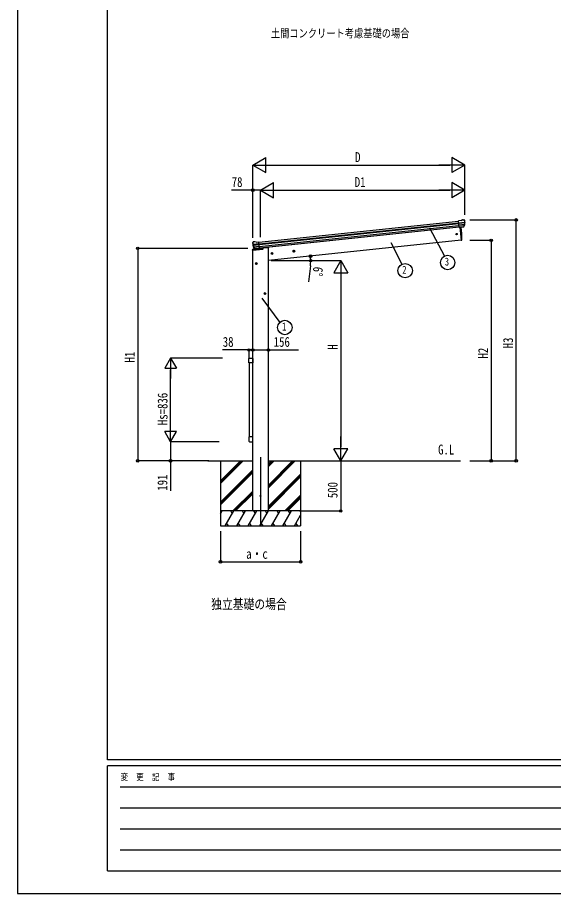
# Model space of a CAD drawing. Units: millimetres, scale not verified. Extents: x -12615 to 12615, y -8910 to 8910.
# Drawn here: x -12615 to -7258, y -8910 to -163 of the extents above; entities that cross this region are included whole.
import ezdxf
from ezdxf.enums import TextEntityAlignment as Align

# ---------------------------------------------------------------- set-up
doc = ezdxf.new("R2010")
doc.units = ezdxf.units.MM
doc.header["$LTSCALE"] = 40
for name, color, linetype in [('0-2_USER1', 3, 'Continuous'), ('0-3_YKK_12', 2, 'Continuous'), ('0-4_YKK_13', 4, 'Continuous'), ('0-5_YKK_A1', 4, 'Continuous'), ('0-6_YKK_D', 6, 'Continuous'), ('0-7_YKK_ZWAK', 7, 'Continuous')]:
    doc.layers.add(name, color=color, linetype=linetype)
doc.styles.add('ＭＳ ゴシック', font='')
doc.styles.get('ＭＳ ゴシック').set_extended_font_data('MS Gothic')

msp = doc.modelspace()

# ---------------------------------------------------------------- linework, layer by layer
at = {"layer": '0-3_YKK_12'}
msp.add_line((-10185.39, -4552.19), (-10185.39, -5245.51), dxfattribs=at)
at = {"layer": '0-4_YKK_13'}
for p, q in [((-8154.27, -2182.09), (-8154.27, -2182.09)), ((-8150.6, -2183.18), (-8150.61, -2183.18)), ((-8150.6, -2183.18), (-8146.28, -2186.68)), ((-8146.28, -2186.68), (-8145.42, -2187.37)), ((-8180.59, -2190.89), (-8207.11, -2193.68)), ((-8200.32, -2258.23), (-8207.11, -2193.68)), ((-8204.95, -2214.21), (-8145.21, -2207.93)), ((-8144.73, -2213.8), (-8204.34, -2220.06)), ((-8145.57, -2230.55), (-8202.6, -2236.55)), ((-8146.96, -2235.21), (-8202.13, -2241.01)), ((-8156.97, -2253.45), (-8200.35, -2258.01)), ((-8200.32, -2258.23), (-8190.38, -2257.19)), ((-8193.76, -2257.54), (-8180.05, -2387.91)), ((-8190.38, -2257.19), (-8190.11, -2257.25)), ((-8190.11, -2257.25), (-8164.78, -2254.59)), ((-8164.78, -2254.59), (-8164.52, -2254.47)), ((-8164.52, -2254.47), (-8156.83, -2253.66)), ((-8155.52, -2251.79), (-8146.07, -2233.49)), ((-8154.47, -2252.22), (-8144.35, -2233.96)), ((-8144.04, -2191.07), (-8144.35, -2189.22)), ((-10265.43, -2414.04), (-10265.51, -2412.17)), ((-10264.15, -2409.27), (-10264.84, -2410.13)), ((-10260.65, -2404.95), (-10264.15, -2409.27)), ((-10201.04, -2424.01), (-10260.78, -2430.28)), ((-10260.65, -2404.95), (-10260.65, -2404.95)), ((-10260.02, -2436.12), (-10200.42, -2429.86)), ((-10257.29, -2403.13), (-10257.28, -2403.13)), ((-10255.72, -2452.34), (-10198.69, -2446.34)), ((-10229.72, -2406.26), (-10203.19, -2403.48)), ((-10196.41, -2468.03), (-10203.19, -2403.48)), ((-8180.05, -2387.91), (-8178, -2387.63)), ((-10265.57, -2485.95), (-10264.33, -2476.53)), ((-10264.56, -2485.84), (-10265.57, -2485.95)), ((-10264.56, -2485.84), (-10163.05, -2475.17)), ((-10263.35, -2476.59), (-10264.56, -2485.84)), ((-10264.56, -2485.84), (-10263.35, -2476.59)), ((-10262.83, -2476.61), (-10264.03, -2485.79)), ((-10263.35, -2476.59), (-10263.44, -2475.67)), ((-10263.44, -2475.67), (-10263.35, -2476.59)), ((-10158.57, -2465.58), (-10263.35, -2476.59)), ((-10263.35, -2476.59), (-10158.57, -2465.58)), ((-10158.57, -2465.65), (-10262.83, -2476.61)), ((-10261.9, -2477.01), (-10261.95, -2476.52)), ((-10158.57, -2466.15), (-10261.9, -2477.01)), ((-10242.51, -2471.68), (-10256.21, -2455.93)), ((-10241.57, -2471.04), (-10254.62, -2455.11)), ((-10253.39, -2456.61), (-10198.22, -2450.81)), ((-10232.21, -2471.79), (-10239.9, -2472.6)), ((-10239.81, -2472.36), (-10196.43, -2467.8)), ((-10231.94, -2471.86), (-10232.21, -2471.79)), ((-10206.61, -2469.19), (-10231.94, -2471.86)), ((-10206.35, -2469.07), (-10206.61, -2469.19)), ((-10196.41, -2468.03), (-10206.35, -2469.07)), ((-10193.57, -2468.32), (-10193.57, -2469.83)), ((-10158.57, -2470.2), (-10158.57, -2465.58)), ((-10301.9, -3612.19), (-10301.9, -3568.49)), ((-10296.4, -3562.99), (-10267.4, -3562.99)), ((-10261.9, -3568.49), (-10261.9, -3612.19)), ((-10261.9, -3612.19), (-10301.9, -3612.19)), ((-10301.9, -4350.79), (-10301.9, -4394.49)), ((-10261.9, -4350.79), (-10301.9, -4350.79)), ((-10261.9, -4394.49), (-10261.9, -4350.79)), ((-10296.4, -4399.99), (-10267.4, -4399.99))]:
    msp.add_line(p, q, dxfattribs=at)
for points in [[(-8180.59, -2190.89), (-8168.99, -2183.92), (-8168.99, -2183.92)], [(-8167.76, -2183.51), (-8167.76, -2183.51), (-8154.27, -2182.09)], [(-10243.8, -2401.71), (-10243.8, -2401.71), (-10257.28, -2403.13)], [(-10229.72, -2406.26), (-10242.51, -2401.86), (-10242.51, -2401.86)], [(-10263.44, -2475.67), (-10158.57, -2464.65), (-10158.57, -2465.58)]]:
    msp.add_lwpolyline(points, dxfattribs=at)
for centre, radius in [((-8226.85, -2325.37), 6.5), ((-10185.14, -4940.43), 5)]:
    msp.add_circle(centre, radius, dxfattribs=at)
for centre, radius, start, end in [((-8167.44, -2186.49), 3, 96.02369, 120.97631), ((-8153.75, -2187.07), 5, 51.04426, 95.95574), ((-9074.66, -2347.71), 900, 357.63919, 5.84085), ((-8157.09, -2250.77), 2.99, 285.2717, 331.00739), ((-8337.59, -2212.72), 192.44, 1.4271, 6.57578), ((-8148.74, -2232.11), 3, 332.69111, 354.20009), ((-8344.93, -2212.19), 200.2, 354.20009, 359.53883), ((-8099.94, -2205.82), 45.32, 182.67122, 185.64518), ((-8144.55, -2215.14), 1.35, 95.1605, 97.91927), ((-8141.94, -2213.58), 2.74, 179.02151, 184.43412), ((-8146.97, -2232.51), 3, 331, 354.13916), ((-8344.93, -2212.19), 202, 354.13916, 6), ((-10064.54, -2392.92), 202, 186, 197.86084), ((-10071.6, -2394.97), 192.44, 185.42422, 190.5729), ((-10305.5, -2437.63), 45.32, 6.35482, 9.32878), ((-10256.76, -2408.1), 5, 96.04426, 140.95574), ((-10262.8, -2436.49), 2.74, 7.56588, 12.97849), ((-10259.93, -2437.47), 1.35, 94.08073, 96.8395), ((-10064.54, -2392.92), 200.2, 192.46117, 197.79991), ((-10243.49, -2404.69), 3, 71.02369, 95.97631), ((-8178.42, -2384.66), 3, 278, 357.63919), ((-10263.34, -2476.66), 1, 96, 172.5), ((-10264.06, -2480.19), 3.66, 78.7113, 94.17753), ((-10264.06, -2480.19), 3.66, 78.7113, 94.17753), ((-10253.95, -2453.96), 3, 197.86084, 221), ((-10252.3, -2453.21), 3, 197.79991, 219.30889), ((-10240.26, -2469.72), 2.99, 220.99261, 266.7283), ((-10163.57, -2470.2), 5, 276, 0), ((-10296.4, -3568.49), 5.5, 90, 180), ((-10267.4, -3568.49), 5.5, 0, 90), ((-10296.4, -4394.49), 5.5, 180, 270), ((-10267.4, -4394.49), 5.5, 270, 0)]:
    msp.add_arc(centre, radius, start, end, dxfattribs=at)
for centre, major_axis, ratio, start_param, end_param in [((-8146.3, -2190.68), (-0.87, 5.91), 0.020485, 0.671432, 1.5691306), ((-8151.69, -2186.16), (5.88, -1.31), 0.24881, 0.460585, 0.4641038), ((-8157.28, -2250.47), (-0.11, 3), 0.642905, 3.2459383, 4.203928), ((-8157.15, -2250.67), (1.66, -2.51), 0.997631, 5.8041905, 5.8929484), ((-8157.22, -2250.56), (3.53, -2.11), 0.650902, 5.2561448, 5.3289554), ((-8154.85, -2250.21), (1.08, 3.13), 0.040856, 2.1135035, 2.1416249), ((-8147.31, -2189.71), (-2.34, 1.9), 0.995767, 3.9859716, 4.712389), ((-8342.62, -2234.13), (-20.92, 199.05), 0.994373, 4.7113789, 4.7277536), ((-10262.51, -2412.02), (1.9, 2.34), 0.995767, 1.5707963, 2.2972137), ((-10258.96, -2407.64), (-5.48, -2.51), 0.24881, 5.8190815, 5.8226003), ((-10263.3, -2413.18), (-0.38, 5.97), 0.020485, 4.7140547, 5.6117533), ((-10062.23, -2414.87), (-20.92, 199.05), 0.994373, 1.5554317, 1.5718064), ((-10242.56, -2469.64), (-1.71, 2.84), 0.040856, 4.1415604, 4.1696818), ((-10240.12, -2469.38), (-0.51, 2.96), 0.642905, 2.0792573, 3.037247), ((-10240.16, -2469.49), (-3.02, -2.79), 0.650902, 0.9542299, 1.0270405), ((-10240.21, -2469.61), (-1.1, -2.8), 0.997631, 0.3902369, 0.4789948)]:
    msp.add_ellipse(centre, major_axis=major_axis, ratio=ratio, start_param=start_param, end_param=end_param, dxfattribs=at)
at = {"layer": '0-5_YKK_A1'}
for p, q in [((-10202.99, -2405.47), (-8206.9, -2195.67)), ((-10201, -2424.36), (-8204.91, -2214.56)), ((-10200.57, -2428.54), (-8204.47, -2218.74)), ((-10198.47, -2448.4), (-8202.39, -2238.6)), ((-8200.63, -2255.34), (-10196.71, -2465.14)), ((-8200.52, -2256.33), (-10125.81, -2458.69)), ((-8193.76, -2257.54), (-8180.05, -2387.91)), ((-8180.05, -2387.91), (-10107.39, -2590.49)), ((-10262.89, -5090.49), (-10262.89, -2485.67)), ((-10125.81, -2458.69), (-10125.2, -2464.49)), ((-10107.39, -5090.49), (-10107.39, -2464.49)), ((-10061.23, -2518.27), (-10081.12, -2520.36)), ((-10071.96, -2511.85), (-10078.03, -2516.26)), ((-10078.03, -2516.26), (-10077.25, -2523.72)), ((-10077.25, -2523.72), (-10070.39, -2526.78)), ((-10070.13, -2529.26), (-10072.22, -2509.37)), ((-10065.11, -2514.9), (-10071.96, -2511.85)), ((-9842.44, -2495.27), (-9862.33, -2497.36)), ((-9853.17, -2488.85), (-9859.24, -2493.26)), ((-9859.24, -2493.26), (-9858.46, -2500.73)), ((-9858.46, -2500.73), (-9851.6, -2503.78)), ((-9851.34, -2506.26), (-9853.43, -2486.37)), ((-9846.31, -2491.9), (-9853.17, -2488.85)), ((-10218.39, -2620.04), (-10238.39, -2620.04)), ((-10228.39, -2612.53), (-10234.89, -2616.28)), ((-10234.89, -2616.28), (-10234.89, -2623.79)), ((-10234.89, -2623.79), (-10228.39, -2627.54)), ((-10228.39, -2630.04), (-10228.39, -2610.04)), ((-10221.89, -2616.28), (-10228.39, -2612.53)), ((-10131.39, -2920.04), (-10151.39, -2920.04)), ((-10141.39, -2912.53), (-10147.89, -2916.28)), ((-10147.89, -2916.28), (-10147.89, -2923.79)), ((-10147.89, -2923.79), (-10141.39, -2927.54)), ((-10141.39, -2930.04), (-10141.39, -2910.04)), ((-10134.89, -2916.28), (-10141.39, -2912.53)), ((-10300.9, -3612.19), (-10300.9, -4350.91)), ((-10262.89, -4350.79), (-10262.89, -3612.19)), ((-10714.03, -4590.49), (-10262.89, -4590.49)), ((-10585.39, -4817.12), (-10358.76, -4590.49)), ((-10585.39, -4802.97), (-10372.9, -4590.49)), ((-10585.39, -4788.83), (-10387.05, -4590.49)), ((-10585.39, -4590.55), (-10585.39, -5240.49)), ((-10107.39, -4590.49), (-8188.45, -4590.49)), ((-10107.39, -4859.62), (-9838.26, -4590.49)), ((-10107.39, -4845.47), (-9852.4, -4590.49)), ((-10107.39, -4831.33), (-9866.55, -4590.49)), ((-10107.39, -4647.43), (-10050.45, -4590.49)), ((-10107.39, -4633.28), (-10064.6, -4590.49)), ((-10107.39, -4619.14), (-10078.74, -4590.49)), ((-9785.39, -4590.55), (-9785.39, -5240.49)), ((-10585.39, -5000.96), (-10263.39, -4678.97)), ((-10585.39, -5015.1), (-10263.39, -4693.11)), ((-10585.39, -5029.25), (-10263.39, -4707.25)), ((-10107.39, -5043.46), (-9785.39, -4721.47)), ((-10107.39, -5057.6), (-9785.39, -4735.61)), ((-10107.39, -5071.75), (-9785.39, -4749.75)), ((-10462.78, -5090.49), (-10263.39, -4891.1)), ((-10448.64, -5090.49), (-10263.39, -4905.24)), ((-10434.5, -5090.49), (-10263.39, -4919.38)), ((-9942.28, -5090.49), (-9785.39, -4933.6)), ((-9928.14, -5090.49), (-9785.39, -4947.74)), ((-9914, -5090.49), (-9785.39, -4961.88)), ((-9785.39, -5090.49), (-10585.39, -5090.49)), ((-10585.39, -5119.43), (-10568.68, -5090.49)), ((-10583.69, -5116.47), (-10585.39, -5113.51)), ((-10539.82, -5240.49), (-10453.21, -5090.49)), ((-10468.22, -5116.47), (-10483.22, -5090.49)), ((-10424.35, -5240.49), (-10337.74, -5090.49)), ((-10352.74, -5116.47), (-10367.75, -5090.49)), ((-10308.88, -5240.49), (-10222.27, -5090.49)), ((-10237.28, -5116.47), (-10252.28, -5090.49)), ((-10193.41, -5240.49), (-10106.8, -5090.49)), ((-10121.81, -5116.47), (-10136.81, -5090.49)), ((-10077.94, -5240.49), (-9991.33, -5090.49)), ((-10006.33, -5116.47), (-10021.34, -5090.49)), ((-9962.47, -5240.49), (-9875.87, -5090.49)), ((-9890.87, -5116.47), (-9905.87, -5090.49)), ((-9847, -5240.49), (-9785.39, -5133.78)), ((-9785.39, -5099.15), (-9790.4, -5090.49)), ((-10585.39, -5240.49), (-9785.39, -5240.49)), ((-10524.82, -5214.51), (-10509.82, -5240.49)), ((-10409.35, -5214.51), (-10394.35, -5240.49)), ((-10293.88, -5214.51), (-10278.88, -5240.49)), ((-10178.41, -5214.51), (-10163.41, -5240.49)), ((-10062.94, -5214.51), (-10047.94, -5240.49)), ((-9947.47, -5214.51), (-9932.47, -5240.49)), ((-9832, -5214.51), (-9817, -5240.49))]:
    msp.add_line(p, q, dxfattribs=at)
for points in [[(-10107.39, -2464.49), (-10127.39, -2464.49), (-10158.57, -2467.76)], [(-10070.39, -2526.78), (-10064.32, -2522.36), (-10065.11, -2514.9)], [(-9851.6, -2503.78), (-9845.53, -2499.37), (-9846.31, -2491.9)], [(-10228.39, -2627.54), (-10221.89, -2623.79), (-10221.89, -2616.28)], [(-10141.39, -2927.54), (-10134.89, -2923.79), (-10134.89, -2916.28)]]:
    msp.add_lwpolyline(points, dxfattribs=at)
for centre, radius in [((-10071.18, -2519.31), 8.5), ((-10071.18, -2519.31), 7.7), ((-10071.18, -2519.31), 6.5), ((-9852.38, -2496.31), 8.5), ((-9852.38, -2496.31), 7.7), ((-9852.38, -2496.31), 6.5), ((-10228.39, -2620.04), 8.5), ((-10228.39, -2620.04), 7.7), ((-10228.39, -2620.04), 6.5), ((-10141.39, -2920.04), 8.5), ((-10141.39, -2920.04), 7.7), ((-10141.39, -2920.04), 6.5)]:
    msp.add_circle(centre, radius, dxfattribs=at)
at = {"layer": '0-6_YKK_D'}
for p, q in [((-10263.39, -1637.09), (-10133.49, -1562.09)), ((-10133.49, -1712.09), (-10133.49, -1562.09)), ((-8145.01, -1637.09), (-8274.91, -1562.09)), ((-8274.91, -1562.09), (-8274.91, -1712.09)), ((-10263.39, -2354.51), (-10263.39, -1636.09)), ((-10263.39, -1637.09), (-10133.49, -1712.09)), ((-10263.39, -1637.09), (-10003.59, -1637.09)), ((-10113.39, -1637.09), (-8295.01, -1637.09)), ((-8145.01, -1637.09), (-8404.82, -1637.09)), ((-8145.01, -1637.09), (-8274.91, -1712.09)), ((-8145.01, -2131.77), (-8145.01, -1636.09)), ((-10185.14, -1887.09), (-10055.24, -1812.09)), ((-10055.24, -1962.09), (-10055.24, -1812.09)), ((-8145.01, -1887.09), (-8274.91, -1812.09)), ((-8274.91, -1812.09), (-8274.91, -1962.09)), ((-10262.89, -2364.51), (-10262.89, -1886.09)), ((-10185.14, -2356.34), (-10185.14, -1886.09)), ((-10185.14, -2356.34), (-10185.14, -1886.09)), ((-10185.14, -1887.09), (-10055.24, -1962.09)), ((-10185.14, -1887.09), (-9925.34, -1887.09)), ((-10035.14, -1887.09), (-8295.01, -1887.09)), ((-8145.01, -1887.09), (-8404.82, -1887.09)), ((-8145.01, -1887.09), (-8274.91, -1962.09)), ((-8145.01, -2130.77), (-8145.01, -1886.09)), ((-8093.18, -2184.07), (-7630.31, -2184.07)), ((-7631.31, -4590.49), (-7631.31, -2184.07)), ((-8497.72, -2263.9), (-8347.82, -2545.29)), ((-8882.92, -2408.14), (-8773.04, -2626.43)), ((-8094.18, -2387.91), (-7880.31, -2387.91)), ((-7881.31, -2387.91), (-7881.31, -4590.49)), ((-10313.39, -2467.98), (-11414.73, -2467.98)), ((-11413.73, -2467.98), (-11413.73, -4590.49)), ((-10080.1, -2590.49), (-9383.48, -2590.49)), ((-10033.03, -2590.49), (-9683.48, -2590.49)), ((-9384.48, -2590.49), (-9454.79, -2712.27)), ((-9384.48, -2590.49), (-9314.17, -2712.27)), ((-9384.48, -2590.49), (-9384.48, -2834.06)), ((-9687.55, -2641.39), (-9707.1, -2802.61)), ((-9454.79, -2712.27), (-9314.17, -2712.27)), ((-9384.48, -2731.11), (-9384.48, -4449.86)), ((-10173.54, -2964.64), (-9993.75, -3207.29)), ((-10300.89, -3567.49), (-10300.89, -3482.08)), ((-10262.89, -3558.12), (-10262.89, -3482.08)), ((-11085.39, -3563.49), (-11143.99, -3664.97)), ((-10567.09, -3563.49), (-11086.39, -3563.49)), ((-11085.39, -3563.49), (-11026.8, -3664.97)), ((-11085.39, -3563.49), (-11085.39, -3766.46)), ((-11143.99, -3664.97), (-11026.8, -3664.97)), ((-11085.39, -4282.3), (-11085.39, -3680.67)), ((-11085.39, -4399.49), (-11085.39, -4196.51)), ((-11085.39, -4399.49), (-11143.99, -4298)), ((-11026.8, -4298), (-11143.99, -4298)), ((-11085.39, -4399.49), (-11026.8, -4298)), ((-9384.48, -4590.49), (-9384.48, -4346.92)), ((-10599.72, -4399.49), (-11086.39, -4399.49)), ((-10599.72, -4399.49), (-11086.39, -4399.49)), ((-9384.48, -4590.49), (-9454.79, -4468.7)), ((-9314.17, -4468.7), (-9454.79, -4468.7)), ((-9384.48, -4590.49), (-9314.17, -4468.7)), ((-10715.03, -4590.49), (-11414.73, -4590.49)), ((-10702.16, -4590.49), (-11086.39, -4590.49)), ((-9784.39, -4590.49), (-9383.48, -4590.49)), ((-9384.48, -4590.49), (-9384.48, -5090.49)), ((-8094.18, -4590.49), (-7880.31, -4590.49)), ((-8094.18, -4590.49), (-7630.31, -4590.49)), ((-9784.39, -5090.49), (-9383.48, -5090.49)), ((-10585.39, -5291.43), (-10585.39, -5599.52)), ((-9785.39, -5291.43), (-9785.39, -5599.52)), ((-10585.39, -5598.52), (-9785.39, -5598.52))]:
    msp.add_line(p, q, dxfattribs=at)
for points in [[(-10185.14, -1887.09), (-10262.89, -1887.09), (-10476.29, -1887.09)], [(-10262.89, -3483.08), (-10300.89, -3483.08), (-10565.29, -3483.08)], [(-10262.89, -3483.08), (-10107.39, -3483.08), (-9807.59, -3483.08)], [(-11085.39, -4399.49), (-11085.39, -4590.49), (-11085.39, -4890.29)]]:
    msp.add_lwpolyline(points, dxfattribs=at)
for centre, radius in [((-10262.89, -1887.09), 12.75), ((-7631.31, -2184.07), 12.75), ((-7881.31, -2387.91), 12.75), ((-11413.73, -2467.98), 12.75), ((-9686.8, -2546.28), 12.75), ((-9684.48, -2590.49), 12.75), ((-8740.66, -2690.74), 72), ((-8315.59, -2609.68), 72), ((-9943.03, -3258.39), 72), ((-10300.89, -3483.08), 12.75), ((-10262.89, -3483.08), 12.75), ((-10262.89, -3483.08), 12.75), ((-10107.39, -3483.08), 12.75), ((-11413.73, -4590.49), 12.75), ((-11085.39, -4590.49), 12.75), ((-7881.31, -4590.49), 12.75), ((-7631.31, -4590.49), 12.75), ((-9384.48, -5090.49), 12.75), ((-10585.39, -5598.52), 12.75), ((-9785.39, -5598.52), 12.75)]:
    msp.add_circle(centre, radius, dxfattribs=at)
for start, end in [(353.08641, 0), (0, 6)]:
    msp.add_arc((-10107.39, -2590.49), 422.91, start, end, dxfattribs=at)
at = {"layer": '0-7_YKK_ZWAK'}
for p, q in [((-11714.94, -7575), (-11714.94, 8325)), ((11685.06, -7575), (-11714.94, -7575)), ((-3914.94, -7635), (-11714.94, -7635)), ((-11714.94, -8685), (-11714.94, -7635)), ((-11587.44, -7845), (-4064.94, -7845)), ((-11587.44, -8055), (-4064.94, -8055)), ((-11587.44, -8265), (-4064.94, -8265)), ((-11587.44, -8475), (-4064.94, -8475)), ((-11714.94, -8685), (-3914.94, -8685))]:
    msp.add_line(p, q, dxfattribs=at)
msp.add_lwpolyline([(-12615, -8910), (12615, -8910), (12615, 8910), (-12615, 8910)], close=True, dxfattribs=at)

# ---------------------------------------------------------------- texts
at = {"layer": '0-2_USER1', "style": 'ＭＳ ゴシック', "width": 0.8}
for s, height, p in [('土間コンクリート考慮基礎の場合', 82.48, (-10083.09, -387.06)), ('G.L', 98.97, (-8411.62, -4556.41)), ('独立基礎の場合', 98.97, (-10679.6, -6099.76))]:
    msp.add_text(s, height=height, dxfattribs=at).set_placement(p, align=Align.BOTTOM_LEFT)
at = {"layer": '0-6_YKK_D', "style": 'ＭＳ ゴシック', "width": 0.8}
for s, height, p in [('D', 98.97, (-9240.2, -1636.29)), ('78', 98.97, (-10474.29, -1885.09)), ('D1', 98.97, (-9244.28, -1885.09)), ('3', 79.18, (-8344.39, -2663.68)), ('2', 79.18, (-8769.46, -2744.74)), ('1', 79.18, (-9971.83, -3312.39)), ('38', 98.97, (-10563.29, -3481.08)), ('156', 98.97, (-10054.39, -3481.08)), ('a・c', 98.97, (-10329.39, -5597.72))]:
    msp.add_text(s, height=height, dxfattribs=at).set_placement(p, align=Align.BOTTOM_LEFT)
for s, rotation, p in [('6°', 263.086, (-9685.81, -2643.62)), ('H3', 90, (-7632.65, -3466.48)), ('H', 90, (-9385.48, -3480.94)), ('H2', 90, (-7882.11, -3568.4)), ('H1', 90, (-11414.53, -3608.43)), ('Hs=836', 90, (-11086.19, -4233.49)), ('191', 90, (-11087.39, -4888.29)), ('500', 90, (-9386.48, -4962.89))]:
    msp.add_text(s, height=98.97, rotation=rotation, dxfattribs=at).set_placement(p, align=Align.BOTTOM_LEFT)
at = {"layer": '0-7_YKK_ZWAK', "style": 'ＭＳ ゴシック', "width": 0.8}
msp.add_text('変  更  記  事', height=65.98, dxfattribs=at).set_placement((-11583.93, -7800), align=Align.BOTTOM_LEFT)

doc.saveas('drawing.dxf')
